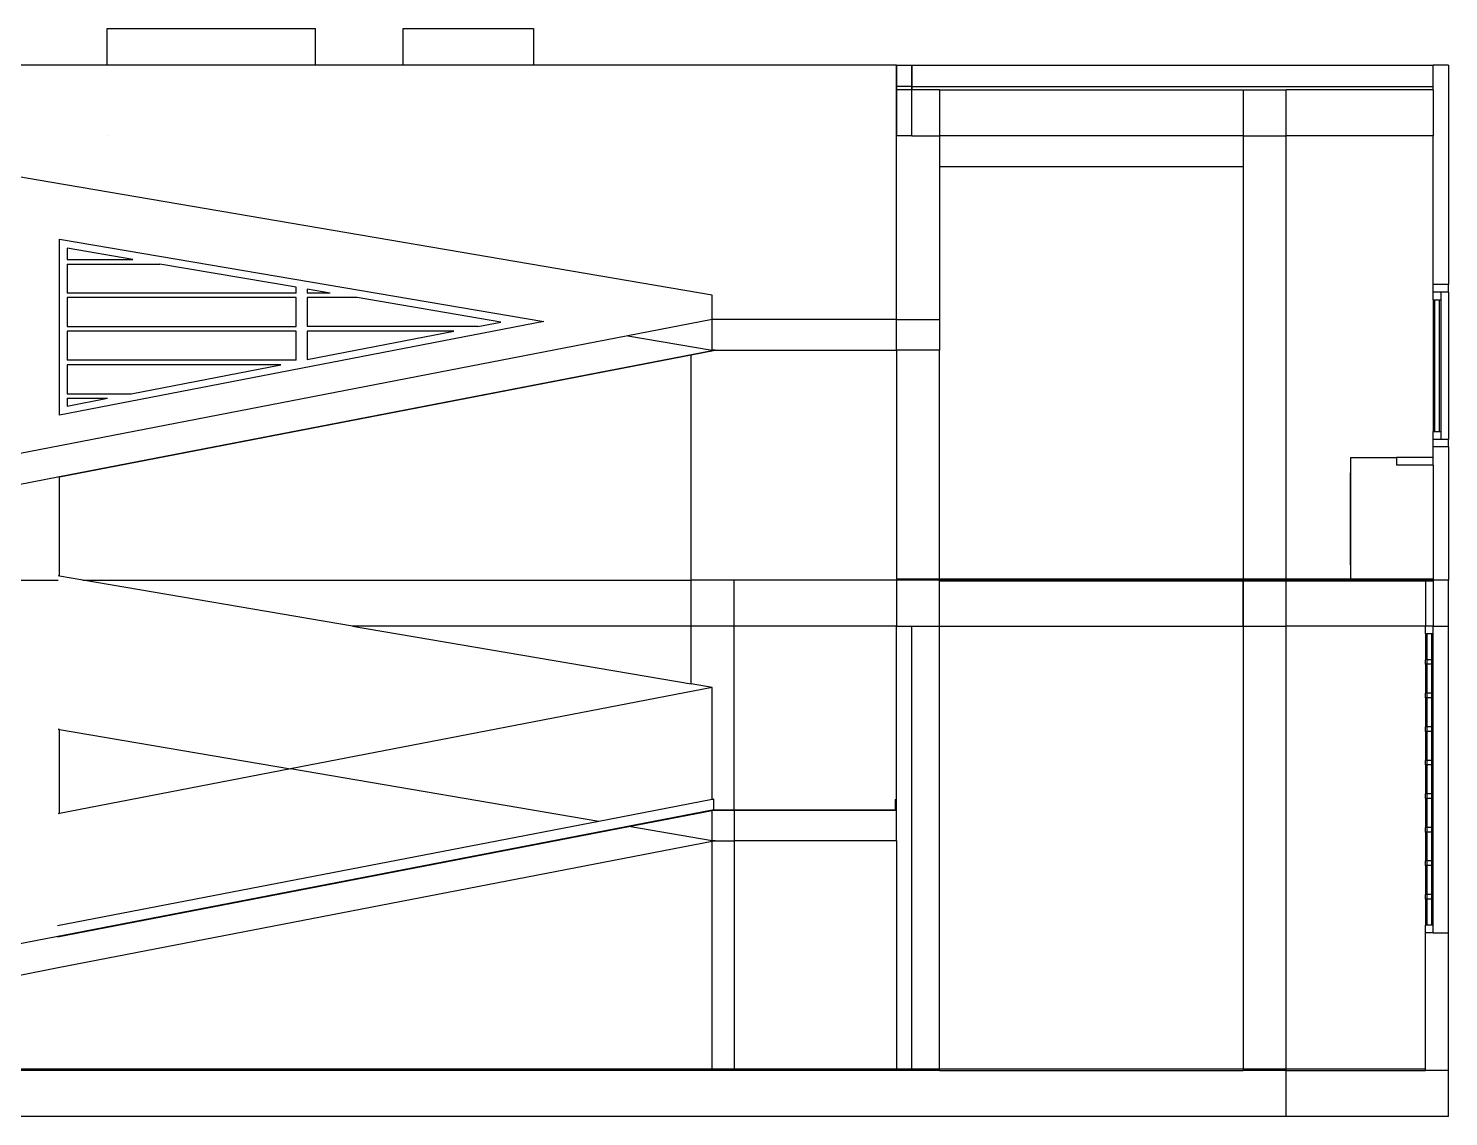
# Model space of a CAD drawing. Header units: centimetres. Extents: x 31 to 52.6, y 17.9 to 27.5.
# Drawn here: x 43.35 to 52.61, y 17.91 to 25.01 of the extents above; entities that cross this region are included whole.
import ezdxf

# ---------------------------------------------------------------- set-up
doc = ezdxf.new("R2010")
doc.units = ezdxf.units.CM
doc.layers.add('SectionCutEdges', color=7, linetype='Continuous')

msp = doc.modelspace()

# ---------------------------------------------------------------- linework, layer by layer
for p, q in [((43.862, 24.7687), (43.862, 25.0087)), ((43.862, 25.0087), (45.222, 25.0087)), ((45.222, 24.7687), (45.222, 25.0087)), ((45.7933, 24.7687), (45.7933, 25.0087)), ((45.7933, 25.0087), (46.6433, 25.0087)), ((46.6433, 25.0087), (46.6433, 24.7687)), ((43.4121, 24.0185), (39.0121, 24.7687)), ((43.862, 24.7687), (42.6168, 24.7687)), ((45.222, 24.7687), (43.862, 24.7687)), ((45.7933, 24.7687), (45.222, 24.7687)), ((46.6433, 24.7687), (45.7933, 24.7687)), ((49.0121, 24.7687), (46.6433, 24.7687)), ((49.0121, 24.6287), (49.0121, 24.7687)), ((49.1121, 24.7687), (49.1121, 24.7687)), ((49.1121, 24.7687), (49.1121, 24.6287)), ((49.1121, 24.7687), (52.5121, 24.7687)), ((49.0121, 24.6287), (49.0121, 24.6087)), ((49.1121, 24.6287), (49.0121, 24.6287)), ((49.0121, 24.6087), (49.0121, 24.6087)), ((49.1121, 24.6087), (49.0121, 24.6087)), ((49.0121, 24.3087), (49.0121, 24.6087)), ((49.1121, 24.6287), (49.1121, 24.6087)), ((51.2721, 24.6087), (51.2721, 24.3087)), ((51.5521, 24.3087), (51.5521, 24.6087)), ((43.8631, 24.3087), (43.8621, 24.3087)), ((49.1121, 24.3087), (49.0121, 24.3087)), ((51.2721, 24.3087), (51.2721, 24.1087)), ((51.5521, 21.4148), (51.5521, 24.3087)), ((49.2921, 24.1087), (51.2721, 24.1087)), ((51.2721, 24.1087), (51.2721, 21.4148)), ((51.2721, 24.1087), (51.2727, 24.1087)), ((47.8098, 23.2687), (43.4121, 24.0185)), ((43.5521, 22.4842), (43.5521, 23.6333)), ((43.5521, 23.6333), (46.7104, 23.0958)), ((43.6021, 23.574), (43.6021, 23.5011)), ((44.0309, 23.5011), (43.6021, 23.574)), ((43.6021, 23.5011), (44.0309, 23.5011)), ((43.6021, 23.4711), (43.6021, 23.2822)), ((43.6021, 23.4711), (44.2072, 23.4711)), ((45.0963, 23.3198), (44.2072, 23.4711)), ((45.0963, 23.2822), (43.6021, 23.2822)), ((43.6021, 23.2522), (43.6021, 23.0633)), ((45.0963, 23.2522), (43.6021, 23.2522)), ((45.0963, 23.2822), (45.0963, 23.3198)), ((45.0963, 23.0633), (45.0963, 23.2522)), ((45.1663, 23.3079), (45.1663, 23.2822)), ((45.3172, 23.2822), (45.1663, 23.3079)), ((45.3172, 23.2822), (45.1663, 23.2822)), ((45.4935, 23.2522), (45.1663, 23.2522)), ((45.1663, 23.2522), (45.1663, 23.0633)), ((46.4311, 23.0926), (45.4935, 23.2522)), ((47.8098, 23.1087), (47.8098, 23.2687)), ((52.6121, 23.2887), (52.6121, 22.3287)), ((52.5121, 23.2387), (52.5121, 22.3787)), ((52.5621, 23.2387), (52.5621, 22.3787)), ((46.7104, 23.0958), (43.5521, 22.4842)), ((46.2795, 23.0633), (46.4311, 23.0926)), ((46.7104, 23.0958), (46.7105, 23.0958)), ((46.7105, 23.0958), (46.7104, 23.0958)), ((46.7105, 23.0958), (46.7105, 23.0958)), ((47.8098, 22.9087), (47.8098, 23.1087)), ((49.0121, 23.1087), (49.2921, 23.1087)), ((43.6021, 23.0633), (45.0963, 23.0633)), ((43.6021, 23.0333), (43.6021, 22.8444)), ((45.0963, 23.0333), (43.6021, 23.0333)), ((45.0963, 22.8444), (45.0963, 23.0333)), ((46.2795, 23.0633), (45.1663, 23.0633)), ((46.1246, 23.0333), (45.1663, 23.0333)), ((45.1663, 22.8477), (46.1246, 23.0333)), ((45.1663, 23.0333), (45.1663, 22.8477)), ((47.2594, 23.0024), (47.8098, 22.9087)), ((47.8098, 22.9051), (43.5517, 22.0822)), ((47.8289, 22.9087), (47.8098, 22.9087)), ((47.8098, 22.9051), (47.8098, 22.9087)), ((49.2921, 22.9087), (49.0121, 22.9087)), ((45.0963, 22.8444), (43.6021, 22.8444)), ((43.6021, 22.8144), (43.6021, 22.6255)), ((44.9943, 22.8144), (43.6021, 22.8144)), ((44.0188, 22.6255), (44.9943, 22.8144)), ((47.6721, 21.4087), (47.6721, 22.8784)), ((43.6021, 22.6255), (44.0188, 22.6255)), ((43.6021, 22.5448), (43.8639, 22.5955)), ((43.6021, 22.5955), (43.6021, 22.5448)), ((43.6021, 22.5955), (43.8639, 22.5955)), ((51.9721, 22.2087), (52.2721, 22.2087)), ((51.9721, 22.2087), (51.9721, 22.1087)), ((43.5518, 21.4347), (43.5517, 22.0822)), ((51.9719, 21.5087), (51.9719, 22.1087)), ((51.9719, 22.1087), (51.972, 22.1087)), ((51.9721, 22.1087), (51.972, 22.1087)), ((51.972, 21.5087), (51.972, 22.1087)), ((51.9721, 22.1087), (51.9721, 21.5087)), ((51.9719, 21.5087), (51.972, 21.5087)), ((51.9721, 21.5087), (51.972, 21.5087)), ((51.9721, 21.5087), (51.9721, 21.4148)), ((43.2821, 21.4087), (43.5422, 21.4087)), ((43.5518, 21.4347), (43.5422, 21.4363)), ((43.5427, 21.4087), (43.5422, 21.4087)), ((43.7042, 21.4087), (43.5518, 21.4347)), ((43.7042, 21.4087), (47.6721, 21.4087)), ((45.4637, 21.1087), (43.7042, 21.4087)), ((47.9521, 21.4087), (47.6721, 21.4087)), ((47.6721, 21.1087), (47.6721, 21.4087)), ((49.0121, 21.4087), (47.9521, 21.4087)), ((47.9521, 21.1087), (47.9521, 21.4087)), ((49.2921, 21.4148), (49.0121, 21.4148)), ((49.2921, 21.1087), (49.2921, 21.4048)), ((51.2721, 21.4148), (51.2721, 21.4087)), ((51.2721, 21.4048), (51.2721, 21.4087)), ((51.2721, 21.4087), (51.2721, 21.1087)), ((51.2721, 21.1087), (51.2721, 21.4048)), ((51.5521, 21.4087), (51.5521, 21.4148)), ((51.5521, 21.4048), (51.5521, 21.4087)), ((51.5521, 21.1087), (51.5521, 21.4048)), ((51.9721, 21.4148), (51.9721, 21.4087)), ((52.4621, 21.4087), (52.4621, 21.4048)), ((52.4621, 21.4048), (52.4621, 21.1087)), ((52.6121, 21.4087), (52.5121, 21.4087)), ((45.4637, 21.1087), (47.6721, 20.7322)), ((47.6721, 21.1087), (45.4637, 21.1087)), ((47.6721, 20.7322), (47.6721, 21.1087)), ((47.9521, 21.1087), (47.6721, 21.1087)), ((49.0121, 21.1087), (47.9521, 21.1087)), ((47.9521, 19.9087), (47.9521, 21.1087)), ((49.2921, 18.2187), (49.2921, 21.1087)), ((51.2721, 21.1087), (51.2721, 18.2187)), ((51.5521, 18.2187), (51.5521, 21.1087)), ((52.4621, 21.0587), (52.4621, 20.8898)), ((52.5121, 20.8898), (52.5121, 21.0587)), ((52.6121, 19.1087), (52.6121, 21.1087)), ((52.4621, 20.8598), (52.4621, 20.6709)), ((52.5121, 20.6709), (52.5121, 20.8598)), ((47.8098, 20.7087), (45.058, 20.177)), ((47.8098, 20.7087), (47.6721, 20.7322)), ((47.8098, 19.9804), (47.8098, 20.7087)), ((52.4621, 20.6409), (52.4621, 20.4521)), ((52.5121, 20.4521), (52.5121, 20.6409)), ((43.5521, 20.4333), (43.5427, 20.4349)), ((43.5521, 19.886), (43.5521, 20.4333)), ((43.5521, 20.4333), (45.058, 20.177)), ((52.4621, 20.4221), (52.4621, 20.2332)), ((52.5121, 20.2332), (52.5121, 20.4221)), ((52.4621, 20.2032), (52.4621, 20.0143)), ((52.5121, 20.0143), (52.5121, 20.2032)), ((45.058, 20.177), (43.5521, 19.886)), ((47.0688, 19.8348), (45.058, 20.177)), ((47.8098, 19.9778), (47.0688, 19.8348)), ((47.8098, 19.9804), (47.817, 19.9792)), ((47.8098, 19.9787), (47.8098, 19.9804)), ((47.8098, 19.9787), (47.8098, 19.9778)), ((47.8146, 19.9787), (47.8098, 19.9787)), ((47.8146, 19.9787), (47.8098, 19.9778)), ((47.817, 19.9792), (47.8146, 19.9787)), ((47.8198, 19.9797), (47.817, 19.9792)), ((47.8198, 19.9087), (47.8198, 19.9797)), ((52.4621, 19.9843), (52.4621, 19.7954)), ((52.5121, 19.7954), (52.5121, 19.9843)), ((47.0688, 19.8348), (43.5384, 19.1535)), ((43.5521, 19.886), (43.5427, 19.8842)), ((47.2644, 19.8015), (47.8098, 19.9068)), ((47.8098, 19.9068), (47.8198, 19.9087)), ((47.8098, 19.7087), (47.8098, 19.9068)), ((49.0121, 19.9087), (47.8198, 19.9087)), ((47.9521, 19.9087), (47.9521, 19.7087)), ((43.5384, 19.0824), (47.2644, 19.8015)), ((47.8098, 19.7087), (47.2644, 19.8015)), ((52.4621, 19.7654), (52.4621, 19.5765)), ((52.5121, 19.5765), (52.5121, 19.7654)), ((47.8289, 19.7087), (47.8098, 19.7087)), ((47.8098, 19.705), (47.8098, 19.7087)), ((47.8098, 18.2187), (47.8098, 19.705)), ((47.9521, 19.7087), (47.9521, 18.2187)), ((52.4621, 19.5465), (52.4621, 19.3576)), ((52.5121, 19.3576), (52.5121, 19.5465)), ((52.4621, 19.3276), (52.4621, 19.1587)), ((52.5121, 19.1587), (52.5121, 19.3276)), ((47.8098, 18.2087), (47.8098, 18.2187)), ((47.9521, 18.2187), (47.9521, 18.2087)), ((49.2921, 18.2087), (49.2921, 18.2187)), ((51.2721, 18.2187), (51.2721, 18.2087)), ((51.5521, 18.2087), (51.5521, 18.2187)), ((51.5521, 17.9087), (51.5521, 18.2087))]:
    msp.add_line(p, q)
at = {"layer": 'SectionCutEdges'}
for p, q in [((49.0121, 24.7687), (49.0121, 24.7687)), ((49.0121, 24.7687), (49.1121, 24.7687)), ((49.0121, 24.7687), (49.0121, 24.6287)), ((49.1121, 24.6287), (49.1121, 24.7687)), ((52.6121, 24.7687), (52.5121, 24.7687)), ((52.5121, 24.6287), (52.5121, 24.7687)), ((52.6121, 24.7687), (52.6121, 23.3387)), ((49.0121, 24.6087), (49.0121, 24.6287)), ((49.0121, 24.6087), (49.0121, 24.3087)), ((49.1121, 24.6087), (49.1121, 24.6287)), ((49.1121, 24.6287), (52.5121, 24.6287)), ((49.1121, 24.6087), (49.1121, 24.6087)), ((49.1121, 24.3087), (49.1121, 24.6087)), ((49.2921, 24.6087), (49.1121, 24.6087)), ((49.2921, 24.6087), (51.2721, 24.6087)), ((49.2921, 24.6087), (49.2921, 24.3087)), ((51.2721, 24.6087), (51.5521, 24.6087)), ((52.5121, 24.6087), (51.5521, 24.6087)), ((52.5121, 24.6087), (52.5121, 24.6287)), ((52.5121, 24.6087), (52.5121, 24.3087)), ((49.0121, 23.1087), (49.0121, 24.3087)), ((49.1121, 24.3087), (49.2921, 24.3087)), ((51.2721, 24.3087), (49.2921, 24.3087)), ((49.2921, 24.3087), (49.2921, 24.1087)), ((51.2727, 24.3087), (51.2721, 24.3087)), ((51.2727, 24.3087), (51.5514, 24.3087)), ((51.5521, 24.3087), (51.5514, 24.3087)), ((52.5121, 24.3087), (51.5521, 24.3087)), ((52.5121, 23.3387), (52.5121, 24.3087)), ((49.2921, 24.1087), (49.2921, 23.1087)), ((52.5121, 23.2887), (52.5121, 23.3387)), ((52.6121, 23.3387), (52.5121, 23.3387)), ((52.5621, 23.2887), (52.5121, 23.2887)), ((52.5121, 23.2387), (52.5121, 23.2887)), ((52.6121, 23.2887), (52.5621, 23.2887)), ((52.5621, 23.2887), (52.5621, 23.2387)), ((52.6121, 23.2887), (52.6121, 23.3387)), ((52.5121, 23.2387), (52.5221, 23.2387)), ((52.5221, 22.3787), (52.5221, 23.2387)), ((52.5221, 23.2387), (52.5521, 23.2387)), ((52.5521, 22.3787), (52.5521, 23.2387)), ((52.5521, 23.2387), (52.5621, 23.2387)), ((47.8098, 23.1087), (47.2594, 23.0024)), ((49.0121, 23.1087), (47.8098, 23.1087)), ((49.0121, 22.9087), (49.0121, 23.1087)), ((49.2921, 23.1087), (49.2921, 22.9087)), ((47.2594, 23.0024), (41.2115, 21.8337)), ((47.6721, 22.8784), (47.8289, 22.9087)), ((47.8289, 22.9087), (49.0121, 22.9087)), ((49.0121, 22.9087), (49.0121, 21.4148)), ((49.2921, 21.4148), (49.2921, 22.9087)), ((43.5517, 22.0822), (47.6721, 22.8784)), ((52.5121, 22.3287), (52.5121, 22.3787)), ((52.5121, 22.3787), (52.5221, 22.3787)), ((52.5121, 22.2787), (52.5121, 22.3287)), ((52.5121, 22.3287), (52.5621, 22.3287)), ((52.5221, 22.3787), (52.5521, 22.3787)), ((52.5521, 22.3787), (52.5621, 22.3787)), ((52.5621, 22.3787), (52.5621, 22.3287)), ((52.5621, 22.3287), (52.6121, 22.3287)), ((52.6121, 22.2787), (52.6121, 22.3287)), ((52.6121, 22.2787), (52.5121, 22.2787)), ((52.5121, 22.2087), (52.5121, 22.2787)), ((52.6121, 22.2787), (52.6121, 21.4087)), ((52.5121, 22.2087), (52.2721, 22.2087)), ((52.2721, 22.2087), (52.2721, 22.1587)), ((52.5121, 22.1587), (52.2721, 22.1587)), ((52.5121, 22.1587), (52.5121, 22.2087)), ((52.5121, 22.1587), (52.5121, 21.4148)), ((43.5517, 22.0822), (43.2724, 22.0283)), ((49.0121, 21.4148), (49.0121, 21.4087)), ((49.2921, 21.4087), (49.0121, 21.4087)), ((49.0121, 21.4087), (49.0121, 21.1087)), ((49.2921, 21.4087), (49.2921, 21.4148)), ((51.2721, 21.4148), (49.2921, 21.4148)), ((49.2921, 21.4087), (51.2721, 21.4087)), ((49.2921, 21.4048), (49.2921, 21.4087)), ((49.2921, 21.4048), (51.2721, 21.4048)), ((51.5521, 21.4148), (51.2721, 21.4148)), ((51.2721, 21.4087), (51.5521, 21.4087)), ((51.2721, 21.4048), (51.2727, 21.4048)), ((51.2727, 21.4048), (51.5514, 21.4048)), ((51.5514, 21.4048), (51.5521, 21.4048)), ((51.9721, 21.4148), (51.5521, 21.4148)), ((51.5521, 21.4087), (51.9721, 21.4087)), ((51.5521, 21.4048), (52.4621, 21.4048)), ((52.5121, 21.4148), (51.9721, 21.4148)), ((51.9721, 21.4087), (52.4621, 21.4087)), ((52.5121, 21.4087), (52.4621, 21.4087)), ((52.4621, 21.4048), (52.5121, 21.4048)), ((52.5121, 21.4087), (52.5121, 21.4148)), ((52.5121, 21.4048), (52.5121, 21.4087)), ((52.5121, 21.4048), (52.5121, 21.1087)), ((52.6121, 21.1087), (52.6121, 21.4087)), ((49.0121, 21.1087), (49.1121, 21.1087)), ((49.0121, 19.9787), (49.0121, 21.1087)), ((49.1121, 18.2187), (49.1121, 21.1087)), ((49.1121, 21.1087), (49.2921, 21.1087)), ((49.2921, 21.1087), (51.2721, 21.1087)), ((51.2727, 21.1087), (51.2721, 21.1087)), ((51.2727, 21.1087), (51.5514, 21.1087)), ((51.5521, 21.1087), (51.5514, 21.1087)), ((52.4621, 21.1087), (51.5521, 21.1087)), ((52.4621, 21.0587), (52.4621, 21.1087)), ((52.5121, 21.1087), (52.4621, 21.1087)), ((52.4721, 21.0587), (52.4621, 21.0587)), ((52.5021, 21.0587), (52.4721, 21.0587)), ((52.4721, 20.8898), (52.4721, 21.0587)), ((52.5121, 21.0587), (52.5021, 21.0587)), ((52.5021, 20.8898), (52.5021, 21.0587)), ((52.5121, 21.1087), (52.6121, 21.1087)), ((52.5121, 21.0587), (52.5121, 21.1087)), ((52.4621, 20.8598), (52.4621, 20.8898)), ((52.4721, 20.8898), (52.4621, 20.8898)), ((52.4721, 20.8598), (52.4621, 20.8598)), ((52.4721, 20.8598), (52.4721, 20.8898)), ((52.5021, 20.8898), (52.4721, 20.8898)), ((52.5021, 20.8598), (52.4721, 20.8598)), ((52.4721, 20.6709), (52.4721, 20.8598)), ((52.5021, 20.8598), (52.5021, 20.8898)), ((52.5121, 20.8898), (52.5021, 20.8898)), ((52.5121, 20.8598), (52.5021, 20.8598)), ((52.5021, 20.6709), (52.5021, 20.8598)), ((52.5121, 20.8598), (52.5121, 20.8898)), ((52.4621, 20.6409), (52.4621, 20.6709)), ((52.4721, 20.6709), (52.4621, 20.6709)), ((52.4721, 20.6409), (52.4721, 20.6709)), ((52.5021, 20.6709), (52.4721, 20.6709)), ((52.5021, 20.6409), (52.5021, 20.6709)), ((52.5121, 20.6709), (52.5021, 20.6709)), ((52.5121, 20.6409), (52.5121, 20.6709)), ((52.4721, 20.6409), (52.4621, 20.6409)), ((52.5021, 20.6409), (52.4721, 20.6409)), ((52.4721, 20.4521), (52.4721, 20.6409)), ((52.5121, 20.6409), (52.5021, 20.6409)), ((52.5021, 20.4521), (52.5021, 20.6409)), ((52.4621, 20.4221), (52.4621, 20.4521)), ((52.4721, 20.4521), (52.4621, 20.4521)), ((52.4721, 20.4221), (52.4621, 20.4221)), ((52.4721, 20.4221), (52.4721, 20.4521)), ((52.5021, 20.4521), (52.4721, 20.4521)), ((52.5021, 20.4221), (52.4721, 20.4221)), ((52.4721, 20.2332), (52.4721, 20.4221)), ((52.5021, 20.4221), (52.5021, 20.4521)), ((52.5121, 20.4521), (52.5021, 20.4521)), ((52.5121, 20.4221), (52.5021, 20.4221)), ((52.5021, 20.2332), (52.5021, 20.4221)), ((52.5121, 20.4221), (52.5121, 20.4521)), ((52.4621, 20.2032), (52.4621, 20.2332)), ((52.4721, 20.2332), (52.4621, 20.2332)), ((52.4721, 20.2032), (52.4621, 20.2032)), ((52.4721, 20.2032), (52.4721, 20.2332)), ((52.5021, 20.2332), (52.4721, 20.2332)), ((52.5021, 20.2032), (52.4721, 20.2032)), ((52.4721, 20.0143), (52.4721, 20.2032)), ((52.5021, 20.2032), (52.5021, 20.2332)), ((52.5121, 20.2332), (52.5021, 20.2332)), ((52.5121, 20.2032), (52.5021, 20.2032)), ((52.5021, 20.0143), (52.5021, 20.2032)), ((52.5121, 20.2032), (52.5121, 20.2332)), ((52.4621, 19.9843), (52.4621, 20.0143)), ((52.4721, 20.0143), (52.4621, 20.0143)), ((52.4721, 19.9843), (52.4721, 20.0143)), ((52.5021, 20.0143), (52.4721, 20.0143)), ((52.5021, 19.9843), (52.5021, 20.0143)), ((52.5121, 20.0143), (52.5021, 20.0143)), ((52.5121, 19.9843), (52.5121, 20.0143)), ((49.0021, 19.9787), (49.0021, 19.9087)), ((49.0021, 19.9787), (49.0121, 19.9787)), ((49.0121, 19.9087), (49.0121, 19.9787)), ((52.4721, 19.9843), (52.4621, 19.9843)), ((52.5021, 19.9843), (52.4721, 19.9843)), ((52.4721, 19.7954), (52.4721, 19.9843)), ((52.5121, 19.9843), (52.5021, 19.9843)), ((52.5021, 19.7954), (52.5021, 19.9843)), ((47.8098, 19.9087), (39.0639, 18.2187)), ((47.8198, 19.9087), (47.8098, 19.9087)), ((47.8198, 19.9087), (47.9521, 19.9087)), ((47.9521, 19.9087), (49.0021, 19.9087)), ((49.0121, 19.9087), (49.0021, 19.9087)), ((49.0121, 19.7087), (49.0121, 19.9087)), ((52.4621, 19.7654), (52.4621, 19.7954)), ((52.4721, 19.7954), (52.4621, 19.7954)), ((52.4721, 19.7654), (52.4621, 19.7654)), ((52.4721, 19.7654), (52.4721, 19.7954)), ((52.5021, 19.7954), (52.4721, 19.7954)), ((52.5021, 19.7654), (52.4721, 19.7654)), ((52.4721, 19.5765), (52.4721, 19.7654)), ((52.5021, 19.7654), (52.5021, 19.7954)), ((52.5121, 19.7954), (52.5021, 19.7954)), ((52.5121, 19.7654), (52.5021, 19.7654)), ((52.5021, 19.5765), (52.5021, 19.7654)), ((52.5121, 19.7654), (52.5121, 19.7954)), ((43.5427, 18.8805), (47.8098, 19.705)), ((47.8098, 19.705), (47.8289, 19.7087)), ((47.8289, 19.7087), (47.9521, 19.7087)), ((49.0121, 19.7087), (47.9521, 19.7087)), ((49.0121, 19.7087), (49.0121, 18.2187)), ((52.4621, 19.5465), (52.4621, 19.5765)), ((52.4721, 19.5765), (52.4621, 19.5765)), ((52.4721, 19.5465), (52.4621, 19.5465)), ((52.4721, 19.5465), (52.4721, 19.5765)), ((52.5021, 19.5765), (52.4721, 19.5765)), ((52.5021, 19.5465), (52.4721, 19.5465)), ((52.4721, 19.3576), (52.4721, 19.5465)), ((52.5021, 19.5465), (52.5021, 19.5765)), ((52.5121, 19.5765), (52.5021, 19.5765)), ((52.5121, 19.5465), (52.5021, 19.5465)), ((52.5021, 19.3576), (52.5021, 19.5465)), ((52.5121, 19.5465), (52.5121, 19.5765)), ((52.4621, 19.3276), (52.4621, 19.3576)), ((52.4721, 19.3576), (52.4621, 19.3576)), ((52.4721, 19.3276), (52.4621, 19.3276)), ((52.4721, 19.3276), (52.4721, 19.3576)), ((52.5021, 19.3576), (52.4721, 19.3576)), ((52.4721, 19.1587), (52.4721, 19.3276)), ((52.5021, 19.3276), (52.4721, 19.3276)), ((52.5021, 19.3276), (52.5021, 19.3576)), ((52.5121, 19.3576), (52.5021, 19.3576)), ((52.5021, 19.1587), (52.5021, 19.3276)), ((52.5121, 19.3276), (52.5021, 19.3276)), ((52.5121, 19.3276), (52.5121, 19.3576)), ((52.4621, 19.1087), (52.4621, 19.1587)), ((52.4721, 19.1587), (52.4621, 19.1587)), ((52.5121, 19.1087), (52.4621, 19.1087)), ((52.4621, 18.2187), (52.4621, 19.1087)), ((52.5021, 19.1587), (52.4721, 19.1587)), ((52.5121, 19.1587), (52.5021, 19.1587)), ((52.5121, 19.1087), (52.5121, 19.1587)), ((52.5121, 19.1087), (52.6121, 19.1087)), ((52.6121, 18.2087), (52.6121, 19.1087)), ((43.2814, 18.83), (43.5427, 18.8805)), ((47.8098, 18.2187), (40.118, 18.2187)), ((47.8098, 18.2087), (41.4121, 18.2087)), ((47.9521, 18.2187), (47.8098, 18.2187)), ((47.9521, 18.2087), (47.8098, 18.2087)), ((49.0121, 18.2187), (47.9521, 18.2187)), ((49.0121, 18.2087), (47.9521, 18.2087)), ((49.0121, 18.2187), (49.0121, 18.2087)), ((49.1121, 18.2187), (49.0121, 18.2187)), ((49.1121, 18.2087), (49.0121, 18.2087)), ((49.1121, 18.2087), (49.1121, 18.2187)), ((49.2921, 18.2187), (49.1121, 18.2187)), ((49.2921, 18.2087), (49.1121, 18.2087)), ((51.2721, 18.2187), (49.2921, 18.2187)), ((49.2921, 18.2087), (51.2721, 18.2087)), ((51.5521, 18.2187), (51.2721, 18.2187)), ((51.5521, 18.2087), (51.2721, 18.2087)), ((52.4621, 18.2187), (51.5521, 18.2187)), ((51.5521, 18.2087), (52.4621, 18.2087)), ((52.4621, 18.2087), (52.4621, 18.2187)), ((52.6121, 18.2087), (52.4621, 18.2087)), ((52.6121, 17.9087), (52.6121, 18.2087)), ((51.5521, 17.9087), (41.4121, 17.9087)), ((52.6121, 17.9087), (51.5521, 17.9087))]:
    msp.add_line(p, q, dxfattribs=at)

doc.saveas('drawing.dxf')
